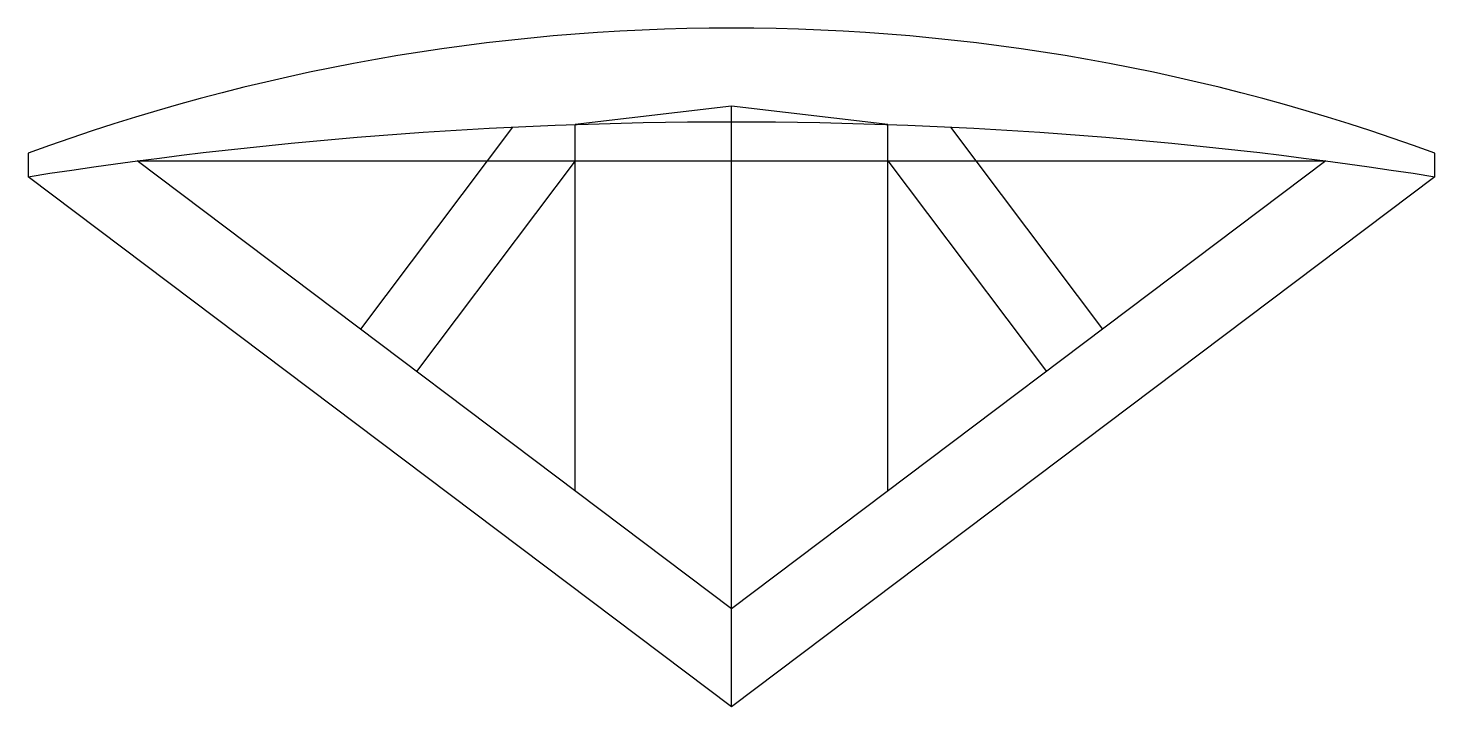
# Model space of a CAD drawing. Header units: millimetres. Extents: x 0 to 90, y -35.4 to 8.
import ezdxf

# ---------------------------------------------------------------- set-up
doc = ezdxf.new("R2010")
doc.units = ezdxf.units.MM
doc.layers.get('0').update_dxf_attribs({"linetype": 'CONTINUOUS'})

msp = doc.modelspace()

# ---------------------------------------------------------------- linework, layer by layer
for p, q in [((45, 3), (35, 1.84)), ((45, -35.41), (45, 3)), ((55, 1.84), (45, 3)), ((35, -21.614), (35, 1.84)), ((55, -21.614), (55, 1.84)), ((30.998, 1.674), (21.254, -11.256)), ((59.002, 1.674), (68.746, -11.256)), ((35, -0.492), (24.848, -13.964)), ((55, -0.492), (65.152, -13.964)), ((45, -35.41), (0, -1.5)), ((90, -1.5), (45, -35.41))]:
    msp.add_line(p, q)
msp.add_lwpolyline([(90, 0, 0.177778), (0, 0), (0, -1.5, -0.078059), (90, -1.5)], format="xyb", close=True)
msp.add_lwpolyline([(83.03, -0.492), (45, -29.149), (6.97, -0.492)], close=True)

doc.saveas('drawing.dxf')
